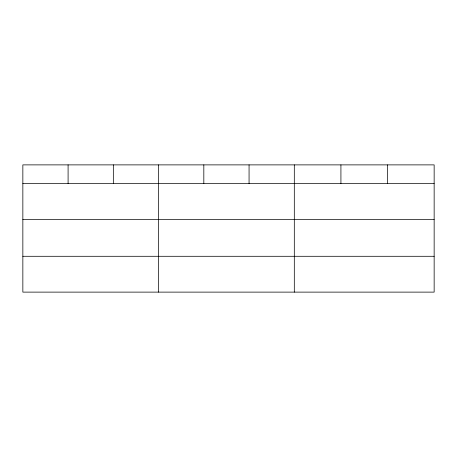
<?xml version="1.0" encoding="UTF-8"?>
<svg xmlns="http://www.w3.org/2000/svg" width="457" height="457" viewBox="0 0 457 457"><rect width="100%" height="100%" fill="white"/><g stroke="black" fill="none" stroke-linecap="round" stroke-linejoin="round"><path stroke-width="0.69" d="M434.15 219.377L434.15 164.88L22.85 164.88L22.85 292.12L434.15 292.12L434.15 219.377L22.85 219.377M22.85 183.548L434.15 183.548M22.85 256.291L434.15 256.291M387.536 164.88L387.536 183.548M340.922 164.88L340.922 183.548M294.308 164.88L294.308 292.12M249.065 164.88L249.065 183.548M203.822 164.88L203.822 183.548M158.579 164.88L158.579 292.12M113.336 164.88L113.336 183.548M68.093 164.88L68.093 183.548"/></g></svg>
